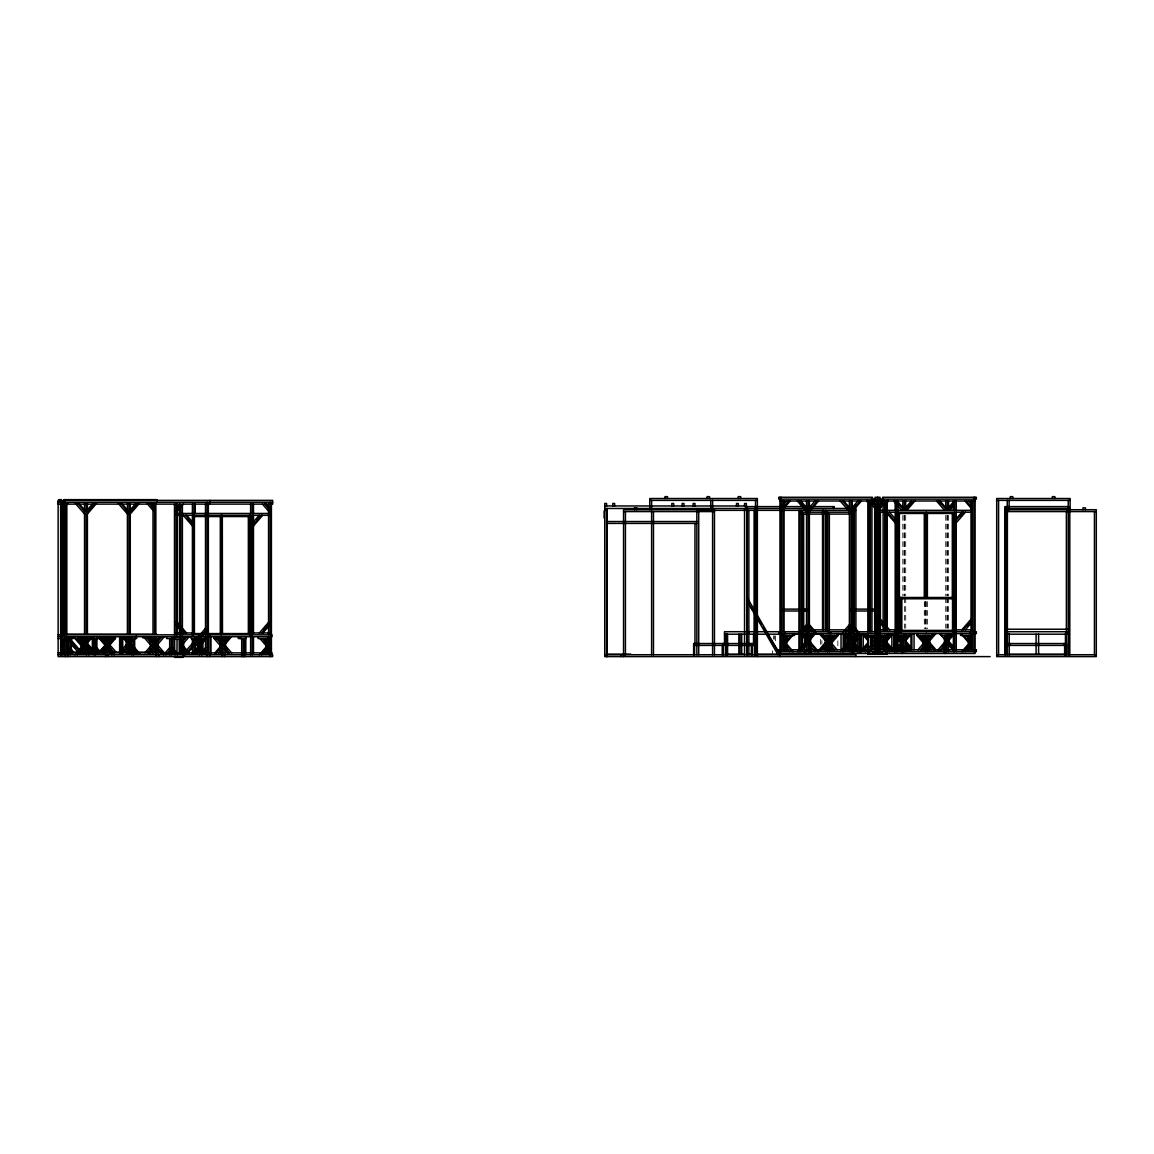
<?xml version="1.0" encoding="UTF-8"?>
<svg xmlns="http://www.w3.org/2000/svg" width="1154" height="1154" viewBox="0 0 1154 1154"><rect width="100%" height="100%" fill="white"/><g stroke="black" fill="none" stroke-linecap="round" stroke-linejoin="round"><path stroke-width="0.75" stroke-dasharray="5 3.75" d="M948.574 515.333L948.574 595.954M948.574 597.743L948.574 628.209M947.333 515.333L947.333 595.954M947.333 597.743L947.333 628.209M946.958 515.333L946.958 595.954M946.958 597.743L946.958 628.209M945.717 515.333L945.717 595.954M945.717 597.743L945.717 628.209M927.383 601.667L927.383 628.67M926.46 601.667L926.316 628.67M925.277 601.393L925.378 628.67M925.234 601.667L925.234 628.67M924.296 601.667L924.296 628.67M905.702 515.333L905.702 595.954M905.702 597.743L905.702 628.209M904.447 515.333L904.447 595.954M904.447 597.743L904.447 628.209M904.087 515.333L904.087 595.954M902.832 515.333L902.832 595.954M837.847 640.845L837.847 645.822M821.864 640.6L821.864 644.163M820.393 639.374L820.393 644.538M775.531 635.854L775.531 640.845M774.594 635.854L774.594 639.186M773.368 635.854L773.368 639.186M772.444 650.798L772.444 654.116"/><path stroke-width="1.5" d="M990.161 656.612L604.739 656.612L604.739 503.447L606.6 503.447L606.6 505.942M746.407 508.51L746.407 503.505L744.546 503.505L744.546 506M780.133 656.612L780.133 654.736L747.042 597.325L747.027 601.061L778.027 654.736M747.085 597.411L747.027 601.061L752.725 610.264M60.556 507.774L64.379 503.36M63.614 506.894L60.556 510.414L61.811 510.414L63.845 508.063M65.879 505.712L67.898 503.36M86.161 511.337L93.056 503.36M88.555 510.01L93.157 504.702M95.349 503.36L86.161 513.977L87.401 513.977L96.59 503.36M129.032 511.337L135.941 503.36M131.426 510.01L136.028 504.702M138.22 503.36L129.032 513.977L130.272 513.977L139.461 503.36M176.1 508.51L179.909 504.11M180.168 506.462L176.1 511.15L177.341 511.15L183.443 504.11M66.47 639.994L69.327 636.691M66.759 641.09L70.582 636.691M66.759 643.73L72.861 636.691M82.699 642.966L87.329 637.816M76.496 652.674L81.083 647.365M74.996 654.736L81.083 647.697M76.813 652.818L80.881 648.13M91.238 637.123L86.161 642.98L87.401 642.98L92.479 637.123M77.275 654.736L81.083 650.337M79.467 653.64L81.386 651.433M88.872 653.568L93.95 647.697M91.094 653.64L93.95 650.337M92.334 653.64L94.239 651.433M106.298 641.09L110.106 636.691M107.538 641.09L111.361 636.691M98.58 652.875L104.682 645.836L105.923 645.836L99.835 652.875M100.412 650.957L105.49 645.086M108.072 642.966L111.88 638.551M113.64 636.691L107.538 643.73L106.298 643.73M109.976 642.98L112.01 640.643M102.389 652.399L105.432 648.865M102.115 652.875L105.923 648.476L104.682 648.476M115.414 636.691L115.414 638.551L109.313 645.605L108.072 645.605L114.174 638.551L114.174 636.691M103.586 653.64L105.504 651.433M129.032 640.34L131.888 637.037M119.367 652.674L126.262 644.711M132.075 639.46L129.032 642.98L130.272 642.98L132.306 640.643M121.66 652.659L126.262 647.351M134.34 638.292L136.374 635.941M122.901 652.659L126.363 648.678M126.738 653.568L131.816 647.697M128.959 653.64L131.816 650.337M130.2 653.64L132.104 651.433M252.236 523.296L259.145 515.319M256.938 519.3L259.232 516.646M261.439 515.319L252.236 525.936L253.491 525.936L262.679 515.319M144.957 652.674L150.712 646.038M157.983 639.994L160.839 636.691M147.25 652.659L150.698 648.678M158.271 641.09L162.079 636.691M148.491 652.659L150.799 650.005M149.313 652.875L155.415 645.836L156.655 645.836L150.554 652.875M164.373 636.691L158.271 643.73L157.031 643.73M152.847 652.875L156.655 648.476L155.415 648.476M163.579 654.736L169.681 647.697M165.873 654.736L169.681 650.337M168.066 653.64L169.97 651.433M182.822 639.994L185.679 636.691M183.111 641.09L186.919 636.691M183.111 643.73L189.213 636.691M187.294 653.424L201.027 637.585M203.306 634.931L205.6 632.291M192.357 653.568L197.435 647.697M205.152 638.551L199.051 645.605L200.306 645.605L206.393 638.551M194.579 653.64L197.435 650.337M195.819 653.64L197.723 651.433M199.397 654.736L205.499 647.697M201.69 654.736L205.499 650.337M203.883 653.64L205.787 651.433M224.265 641.09L228.074 636.691M214.932 652.875L221.034 645.836L222.275 645.836L216.173 652.875M225.506 641.09L229.329 636.691M224.15 644.422L229.228 638.551M231.608 636.691L225.506 643.73L224.265 643.73M218.467 652.875L222.275 648.476L221.034 648.476M259.361 632.955L268.55 622.338L269.791 622.338L264.05 628.973M261.641 632.955L268.55 624.978L269.791 624.978L262.881 632.955M259.361 654.736L267.396 645.461M262.896 652.082L267.497 646.774M261.641 654.736L267.396 648.101M264.035 653.409L267.483 649.428M786.653 501.009L782.845 505.409L784.085 505.409M788.947 501.009L782.845 508.048L784.085 508.048L790.187 501.009M815.041 501.009L808.132 508.972L809.372 508.972M817.32 501.009L808.132 511.611L809.372 511.611L818.575 501.009M857.912 501.009L851.017 508.972L852.258 508.972L855.705 504.99M860.206 501.009L851.017 511.611L852.258 511.611L861.447 501.009M880.113 504.298L882.969 501.009M880.401 505.409L884.224 501.009M881.194 505.697L885.262 501.009M880.401 508.048L886.503 501.009M785.326 639.85L789.148 635.45M791.428 635.45L785.326 642.489L786.581 642.489L792.683 635.45M904.447 508.972L911.357 501.009M905.702 508.972L911.458 502.336M800.414 631.714L806.516 624.675L807.757 624.675M905.601 510.284L913.651 501.009M906.842 510.284L914.891 501.009M802.708 631.714L806.516 627.314L807.757 627.314M803.949 631.714L806.805 628.411M811.94 633.575L808.132 637.974L809.372 637.974M797.327 651.635L806.516 641.018L807.757 641.018L798.568 651.635M799.607 651.635L806.516 643.658L807.757 643.658L800.862 651.635M819.181 649.76L825.269 642.72L827.764 642.72L821.662 649.76M820.422 649.76L826.524 642.72L826.524 639.027M830.995 637.974L832.899 635.782M834.63 635.45L830.822 639.85L832.063 639.85L834.919 636.546M823.653 648.663L826.524 645.36M833.029 638.277L835.063 635.926M823.956 649.76L827.764 645.36M947.333 508.972L954.228 501.009M838.165 633.575L838.165 635.45L832.063 642.489L830.822 642.489L836.91 635.45L836.91 633.575M948.574 508.972L954.329 502.336M843.3 631.714L849.387 624.675M948.473 510.284L954.228 503.649M949.728 510.284L954.315 504.976M845.579 631.714L849.387 627.314M846.834 631.714L849.69 628.411M854.825 633.575L851.017 637.974L852.258 637.974M840.199 651.635L849.387 641.018M956.147 518.853L961.902 512.203M857.105 633.575L851.017 640.614L852.258 640.614L858.36 633.575M842.492 651.635L849.387 643.658M956.248 520.18L963.143 512.203M854.306 638.753L857.162 635.45M960.748 516.184L963.042 513.53M843.733 651.635L849.488 644.985M854.595 639.85L858.403 635.45M956.248 522.82L965.436 512.203M847.671 649.284L849.705 646.932M854.595 642.489L857.638 638.97M847.887 650.452L849.921 648.101M861.735 649.76L867.837 642.72M862.976 649.76L868.068 643.889M864.231 649.76L868.284 645.072M866.51 649.76L868.414 647.567M865.486 651.635L874.689 641.018L875.929 641.018M867.779 651.635L874.689 643.658L875.929 643.658M880.113 638.753L882.969 635.45M869.02 651.635L874.775 644.985M880.401 639.85L884.224 635.45M880.401 642.489L886.503 635.45M885.724 636.878L888.58 633.575M885.782 639.446L890.874 633.575M892.114 633.575L886.012 640.614L887.253 640.614L893.355 633.575M905.27 637.643L907.174 635.45M894.797 650.308L900.538 643.672M894.393 651.635L900.495 644.581L901.75 644.581L897.682 649.284M906.178 637.787L908.212 635.45M905.472 639.446L910.549 633.575M905.4 640.138L909.453 635.45L909.453 633.575M905.702 640.614L910.78 634.758M901.75 647.221L897.927 651.635L898.028 512.203M928.465 635.45L924.642 639.85L925.897 639.85L929.706 635.45M917.993 649.76L924.094 642.72M933.427 633.575L925.897 642.489L924.642 642.489M920.286 649.76L924.094 645.36M928.566 640.614L934.668 633.575M921.527 649.76L923.431 647.567M935.923 633.575L929.821 640.614L927.326 640.614M948.285 636.878L951.141 633.575M937.668 650.308L944.563 642.345M949.526 636.878L951.43 634.686M942.356 646.327L944.664 643.672M948.343 639.446L953.435 633.575M939.962 650.293L944.563 644.985M948.574 640.614L953.651 634.758M941.202 650.293L944.65 646.312M961.816 629.839L971.004 619.236L972.245 619.236L963.056 629.839M967.557 625.857L969.85 623.203M965.35 629.839L972.245 621.876L971.004 621.876M961.816 651.635L971.004 641.018L972.245 641.018L963.056 651.635M966.403 648.966L968.696 646.312M965.35 651.635L972.245 643.658L971.004 643.658M871.183 499.884L875.136 499.884L875.049 497.273L880.04 497.273L880.069 499.884M879.968 499.884L883.906 499.884M649.745 500.374L757.37 500.374M1070.119 500.374L996.667 500.374L996.667 498.514L1070.119 498.514L1070.119 509.722M779.974 501.009L975.116 501.009M60.729 501.5L64.884 501.5M871.183 501.745L866.986 501.745L866.986 499.884M58.133 502.25L272.647 502.25M58.133 504.11L272.647 504.11L272.647 500.374L63.181 500.374L63.181 502.25M174.485 504.861L176.98 504.861L176.98 634.83M971.004 505.409L972.245 505.409L968.437 501.009M604.739 505.942L746.407 506M745.325 506.606L781.301 506.606M784.893 506.606L810.8 506.606M813.685 506.606L834.183 506.606L834.183 508.467M875.929 508.048L874.689 508.048L868.587 501.009M604.739 508.467L804.251 508.467M811.377 508.467L847.613 508.467M854.667 508.467L855.907 508.467L855.907 629.781M1004.889 508.467L1069.801 508.467L1069.801 654.736M604.739 510.342L607.22 510.342M696.857 510.342L806.574 510.342M809.603 510.342L849.373 510.342M852.344 510.342L855.907 510.342M879.16 510.342L972.245 510.342M1004.889 510.342L1007.384 510.342M1069.801 510.342L1067.32 510.342L1067.32 508.467M269.791 511.15L268.55 511.15L262.448 504.11M623.549 511.583L714.47 511.583M1005.394 511.583L1096.3 511.583M801.395 512.203L853.441 512.203L853.441 628.064M879.16 512.203L972.245 512.203M176.1 513.458L269.791 513.458M898.302 513.458L954.329 513.458M801.395 514.078L853.441 514.078M176.1 515.319L269.791 515.319M193.353 516.559L205.614 516.559M209.119 516.559L250.375 516.559M606.499 521.536L696.857 521.536M885.969 512.203L895.172 522.82L896.413 522.82L887.224 512.203M606.499 523.411L696.857 523.411M899.37 597.483L954.589 597.483L954.589 631.714L898.028 631.714M900.885 598.782L953.449 598.782M782.845 609.124L807.757 609.124M851.017 609.124L875.929 609.124M782.845 611L807.757 611M851.017 611L875.929 611M809.372 627.314L808.132 627.314L811.94 631.714M852.258 627.314L851.017 627.314L854.825 631.714M1007.283 629.218L1067.421 629.218M879.16 629.839L896.413 629.839M956.248 629.839L972.245 629.839M900.885 630.401L953.449 630.401M898.302 630.459L899.37 630.459M953.247 630.459L954.329 630.459M896.413 631.714L724.496 631.714L724.496 644.538M956.06 631.714L976.356 631.714L976.356 633.575L778.734 633.575L778.734 631.714M1007.283 631.714L1067.421 631.714M176.1 632.955L193.656 632.955M252.236 632.955L269.791 632.955M193.353 633.575L205.614 633.575M209.119 633.575L250.375 633.575M156.511 634.08L65.23 634.08L65.23 504.11M724.496 634.195L745.643 634.195M749.033 634.195L781.128 634.195M792.711 634.195L799.866 634.195M804.381 634.195L807.959 634.195M812.387 634.195L821.331 634.195M836.578 634.195L845.521 634.195M1007.384 634.195L1067.32 634.195M58.133 634.83L272.055 634.83L272.055 636.691L58.133 636.691M782.47 635.45L794.5 635.45L794.5 633.575M838.165 635.45L823.105 635.45L823.105 633.575M847.252 635.45L845.637 635.45L845.637 649.832M860.696 635.45L849.128 635.45L849.128 633.575M877.545 635.45L866.769 635.45L866.769 633.575M879.132 635.45L888.32 635.45L888.32 633.575M894.393 633.575L894.393 635.45L909.453 635.45M916.925 633.575L916.925 635.45L931.985 635.45L931.985 633.575M971.379 635.45L960.59 635.45L960.59 633.575M174.485 637.441L183.63 637.441L183.63 639.302L174.485 639.302M77.52 637.816L80.982 637.816M83.146 637.816L90.863 637.816L83.953 645.605L82.699 645.605L88.8 638.551L88.8 636.691M100.917 637.816L98.638 637.816L104.725 644.855L105.98 644.855M122.786 637.816L130.546 637.816M142.591 637.816L152.14 637.816M58.133 638.551L73.279 638.551L73.279 636.691M74.996 636.691L74.996 638.551L90.041 638.551L90.041 636.691M101.509 638.551L115.414 638.551M152.241 638.551L158.877 638.551L158.877 636.691M174.427 638.551L166.551 638.551L166.551 636.691M185.26 638.551L184.02 638.551L184.02 636.691M191.333 636.691L191.333 638.551L207.114 638.551M214.168 636.691L214.168 638.551L226.992 638.551L226.992 636.691M270.166 638.551L258.135 638.551L258.135 636.691M875.929 639.85L874.689 639.85L870.866 635.45M923.027 639.85L924.267 639.85L920.459 635.45M807.757 640.614L806.516 640.614L800.414 633.575M827.764 640.614L825.269 640.614L819.181 633.575M830.447 642.489L829.192 642.489L821.662 633.575M200.306 642.966L199.051 642.966L202.873 638.551L202.945 651.144M754.456 643.543L693.626 643.543L693.626 654.736M784.085 643.658L782.845 643.658L789.74 651.635M809.372 643.658L808.132 643.658L815.041 651.635M852.258 643.658L851.017 643.658L857.912 651.635M1007.384 643.543L1066.512 643.543L1066.512 654.736M83.521 644.855L84.761 644.855M221.51 645.605L220.27 645.605L214.168 638.551M693.626 645.403L754.456 645.403M1007.384 645.403L1066.512 645.403M106.298 645.836L107.538 645.836L113.64 652.875M157.031 645.836L158.271 645.836L164.373 652.875M108.072 647.697L109.313 647.697L114.39 653.568M157.031 648.476L158.271 648.476L162.079 652.875M873.376 648.519L875.453 648.519M879.636 648.519L881.714 648.519M788.37 649.76L778.734 649.76L778.734 651.635L976.356 651.635L976.356 649.76L904.577 649.76M790.706 649.76L850.657 649.76M853.354 649.76L857.509 649.76M859.571 649.76L901.75 649.76L901.75 635.45M172.537 650.337L171.297 650.337L175.105 654.736M200.306 650.337L199.051 650.337L200.955 652.544M65.951 652.125L78.443 652.125M86.838 652.125L92.19 652.125M111.851 652.125L128.469 652.125M137.398 652.125L156.511 652.125M872.669 652.371L875.915 652.371M879.175 652.371L882.435 652.371M58.133 652.875L272.055 652.875L272.055 654.736M606.586 654.116L630.791 654.116M725.419 654.116L744.748 654.116M748.124 654.116L751.773 654.116M755.682 654.116L850.354 654.116M1009.245 654.116L1065.445 654.116M58.133 654.736L272.647 654.736L272.647 656.612L58.133 656.612L58.133 500.374L60.628 500.374L60.628 636.691M604.739 654.736L855.907 654.736L855.907 656.612M996.71 654.736L1096.3 654.736M174.485 657.362L183.01 657.362M966.143 501.009L972.245 508.048L971.004 508.048L964.903 501.009M940.048 501.009L946.958 508.972L945.717 508.972L938.808 501.009M937.769 501.009L940.063 503.649M936.529 501.009L944.563 510.284M897.177 501.009L902.933 507.645M897.076 502.336L902.832 508.972M893.643 501.009L901.692 510.284M889.503 512.203L896.413 520.18M872.121 501.009L874.977 504.298M870.866 501.009L874.689 505.409M869.827 501.009L872.886 504.529M965.941 635.45L969.764 639.85M963.662 635.45L969.764 642.489L968.509 642.489L962.422 635.45M843.733 501.009L849.488 507.645M842.492 501.009L849.387 508.972M840.199 501.009L849.387 511.611M948.574 641.018L954.315 647.654M948.473 642.345L954.228 648.981M950.882 646.312L953.175 648.966M939.616 633.575L944.693 639.446M948.487 644.985L953.089 650.293M935.923 649.76L929.821 642.72L927.326 642.72L933.427 649.76M934.668 649.76L928.566 642.72L928.566 639.027M922.19 635.782L924.094 637.974M928.566 645.36L930.485 647.567M920.026 635.926L922.06 638.277M920.171 636.546L922.075 638.753M927.326 645.36L931.134 649.76M800.862 501.009L807.757 508.972L806.516 508.972L799.607 501.009M916.925 635.45L923.027 642.489L924.267 642.489L918.18 635.45L918.18 633.575M798.568 501.009L807.757 511.611L806.516 511.611L797.327 501.009M905.702 641.018L911.444 647.654M905.601 642.345L911.343 648.981M907.996 646.312L910.304 648.966M897.927 635.45L901.75 639.85M905.601 644.985L910.203 650.293M897.682 637.787L901.75 642.489L900.495 642.489L894.393 635.45M905.4 646.932L908.443 650.452M880.401 619.236L889.604 629.839M905.169 648.101L907.203 650.452M880.401 621.876L887.311 629.839M880.314 623.203L886.07 629.839M893.355 649.76L887.253 642.72L886.012 642.72L892.114 649.76M885.782 643.889L890.874 649.76M886.964 646.456L888.869 648.663M885.724 646.456L888.58 649.76M880.401 641.018L889.604 651.635M880.401 643.658L887.311 651.635M872.121 635.45L874.977 638.753M880.314 644.985L886.07 651.635M868.587 635.45L874.689 642.489M864.231 633.575L868.284 638.277M862.976 633.575L868.068 639.446M861.735 633.575L867.837 640.614M858.36 631.714L852.258 624.675L851.017 624.675L857.105 631.714M846.834 633.575L849.69 636.878M861.447 651.635L852.258 641.018L851.017 641.018L860.206 651.635M845.579 633.575L849.387 637.974M854.595 644.581L856.629 646.932M844.54 633.575L848.608 638.277M854.551 646.312L856.859 648.966M843.3 633.575L849.387 640.614M854.306 648.332L856.21 650.524M826.639 635.45L830.447 639.85L829.192 639.85L825.384 635.45M830.995 642.72L837.097 649.76M830.995 645.36L834.804 649.76M820.422 633.575L826.524 640.614M831.659 647.567L833.563 649.76M803.949 633.575L806.805 636.878M818.575 651.635L809.372 641.018L808.132 641.018L817.32 651.635M802.708 633.575L806.516 637.974M801.655 633.575L804.713 637.095M793.274 651.635L784.085 641.018L782.845 641.018L792.033 651.635M265.983 504.11L269.791 508.51M264.728 504.11L268.55 508.51M186.746 515.319L193.656 523.296L192.401 523.296L185.505 515.319M187.914 519.3L193.656 525.936L192.401 525.936L183.212 515.319M150.438 503.36L154.247 507.774L153.006 507.774L149.198 503.36M151.203 506.894L154.247 510.414L153.006 510.414L146.904 503.36M263.487 638.551L267.295 642.966L266.055 642.966L262.246 638.551M264.252 642.086L267.295 645.605L266.055 645.605L259.953 638.551M121.761 503.36L127.503 510.01M120.506 503.36L127.416 511.337M125.209 509.996L127.517 512.65M118.227 503.36L127.416 513.977M218.467 636.691L222.275 641.09M231.608 652.875L225.506 645.836L224.265 645.836L227.324 649.356M216.173 636.691L222.275 643.73L221.034 643.73L214.932 636.691M229.329 652.875L225.506 648.476L224.265 648.476L228.074 652.875M78.876 503.36L84.631 510.01M77.635 503.36L84.53 511.337M193.627 638.551L197.435 642.966M192.588 638.551L194.622 640.903M75.342 503.36L84.53 513.977M205.383 653.568L200.306 647.697L199.051 647.697L202.109 651.217M186.544 632.955L177.341 622.338L176.1 622.338L185.289 632.955M191.333 638.551L197.435 645.605M176.1 624.978L183.01 632.955M183.111 645.836L189.213 652.875M182.88 647.005L185.938 650.524M183.111 648.476L185.967 651.779M182.822 649.572L185.679 652.875M183.097 650.755L185.39 653.409M177.629 653.568L172.537 647.697L171.297 647.697L177.399 654.736M152.847 636.691L156.655 641.09M150.554 636.691L156.655 643.73L155.415 643.73L149.313 636.691M161.098 650.524L163.132 652.875M147.943 637.816L150.813 641.105M157.983 649.572L160.839 652.875M146.702 637.816L150.51 642.215M144.423 637.816L150.51 644.855M134.672 647.697L139.764 653.568M132.58 646.038L130.272 643.384L129.032 643.384L132.479 647.365M124.56 637.037L126.464 639.244M134.455 648.865L138.509 653.568M124.589 638.292L126.623 640.643M122.338 637.123L126.392 641.812M134.383 651.433L136.287 653.64M129.032 646.024L131.34 648.678M103.874 637.037L105.779 639.244M109.976 645.086L116.078 652.125M102.115 636.691L105.923 641.09M109.976 647.726L113.784 652.125M100.412 637.123L104.48 641.812M99.835 636.691L105.923 643.73L104.682 643.73L98.58 636.691L98.71 638.551L90.82 638.551L90.82 636.691M100.355 638.551L105.432 644.422M111.116 651.217L114.174 654.736M111.361 652.875L107.538 648.476L106.298 648.476L110.106 652.875M108.072 650.337L111.88 654.736M96.806 647.697L100.874 652.399M96.575 648.865L99.633 652.399M96.518 651.433L98.422 653.64M93.142 650.019L87.401 643.384L86.161 643.384L91.902 650.019M79.453 637.123L81.487 639.46M88.555 647.351L92.003 651.332M79.337 637.816L81.242 640.008M86.161 646.024L91.902 652.659M78.083 637.816L80.939 641.105M78.515 638.551L81.386 641.855M89.839 652.818L84.761 646.947L83.521 646.947L88.598 652.818M77.275 638.551L81.083 642.966M77.246 639.734L80.304 643.254M89.031 653.568L83.953 647.697L82.699 647.697L88.8 654.736M74.996 638.551L81.083 645.605M82.699 650.337L86.521 654.736M61.003 628.339L66.716 634.931M71.288 640.225L80.434 650.784M60.888 629.651L64.321 633.618M71.187 641.537L79.193 650.784M72.428 644.177L75.861 648.144M60.902 632.291L63.181 634.931L63.181 504.11M71.187 644.177L78.054 652.097M70.625 648.606L73.668 652.125M66.759 645.836L72.861 652.875M67.552 648.173L71.62 652.875M66.759 648.476L70.582 652.875M66.47 649.572L69.327 652.875M754.615 613.337L756.505 616.395M758.409 619.467L761.251 624.069M763.14 627.141L780.191 654.736M1094.439 511.583L1094.439 654.736M1085.467 509.722L1085.467 507.847L1082.986 507.847L1082.986 509.722M1069.181 508.467L1069.181 506.606L1004.889 506.606L1004.889 654.736M1069.181 612.529L1069.181 654.736M1068.243 500.374L1068.243 509.722M1068.258 511.583L1068.258 654.736M1066.383 511.583L1066.383 654.736M1065.445 633.488L1065.445 654.881M1064.637 645.403L1064.637 654.736M1064.017 643.543L1064.017 645.403M1054.871 498.514L1054.871 496.638L1052.376 496.638L1052.376 498.514M1038.6 634.195L1038.6 654.116M1036.104 634.195L1036.104 654.116M1012.794 498.514L1012.794 496.638L1010.298 496.638L1010.298 498.514M1009.865 643.543L1009.865 645.403M1009.245 633.488L1009.245 654.881M1009.115 500.374L1009.115 509.722M1007.384 508.467L1007.384 654.736M1007.254 500.374L1007.254 509.722M1007.254 511.583L1007.254 654.736M1005.509 654.736L1005.394 509.722L1096.3 509.722L1096.3 656.612L996.71 656.612L996.71 500.374M998.585 500.374L998.585 654.736M975.707 649.76L975.707 651.635M975.116 497.273L975.116 653.496L779.974 653.496L779.974 497.273M973.861 497.273L973.861 499.134M973.861 501.009L973.861 651.635M972.245 501.009L972.245 631.714M972.245 633.575L972.245 649.76M971.004 501.009L971.004 631.714M971.004 633.575L971.004 649.76M970.125 631.714L970.125 633.575M969.764 635.45L969.764 649.76M968.509 635.45L968.509 649.76M961.845 633.575L961.845 635.45M956.248 501.009L956.248 510.342M956.248 512.203L956.248 651.635M954.632 501.009L954.632 510.342M954.632 512.203L954.632 651.635M954.329 512.203L954.329 631.714M953.449 597.483L953.449 631.714M953.377 501.009L953.377 510.342M953.247 513.458L953.247 598.06M953.377 633.748L953.377 651.635M952.526 597.483L952.526 631.714M952.31 513.458L952.31 598.06M948.848 633.575L948.848 635.45L941.39 635.45L941.39 633.575M948.574 501.009L948.574 508.164M948.4 633.575L948.574 651.635M947.333 501.009L947.333 509.967M946.958 635.45L946.958 651.635M946.684 633.575L946.684 635.45M945.717 501.009L945.717 509.967M945.717 635.45L945.717 653.496M944.462 635.45L944.462 653.496M929.821 639.027L929.821 649.76M928.566 646.182L928.566 649.76M927.701 649.76L927.701 651.635M927.383 513.458L927.383 598.06M927.326 635.45L927.326 649.76M926.316 512.203L926.316 598.06M926.316 630.459L926.316 631.714M925.897 635.45L925.897 649.76M925.71 635.45L925.71 639.027M925.71 642.605L925.551 651.635M925.234 513.458L925.234 598.06M924.296 513.458L924.296 598.06M924.267 635.45L924.267 649.76M923.027 635.45L923.027 649.76M914.055 633.575L914.055 649.76M911.891 633.575L911.891 649.76M910.968 633.575L910.968 649.76M905.962 633.575L905.962 635.45M905.702 501.009L905.702 508.164M905.702 635.45L905.702 651.635M904.447 501.009L904.447 509.967M904.087 635.45L904.087 651.635M903.813 633.575L903.813 635.45M902.832 501.009L902.832 509.967M902.832 635.45L902.832 653.496M901.822 597.483L901.822 631.714M901.591 635.45L901.591 653.496M900.885 597.483L900.885 631.714M900.683 597.483L900.683 631.714M900.495 635.45L900.495 649.76M899.745 597.483L899.745 631.714M899.37 513.458L899.37 631.714M898.447 513.458L898.447 598.06M898.504 633.575L898.504 635.45M898.302 512.203L898.302 631.714M898.028 501.009L898.028 510.342M896.413 501.009L896.413 510.342M896.413 512.203L896.413 651.635M895.648 633.575L895.648 635.45M895.172 501.009L895.172 510.342M895.172 512.203L895.172 519.358M895.172 522.935L895.172 651.635M893.744 633.575L893.744 649.76M891.869 633.575L891.869 649.76M888.118 499.884L888.118 501.745L881.757 501.745L881.757 499.884M887.325 652.371L887.325 654.246L867.779 654.246L867.779 652.371M887.253 501.745L887.253 628.151M887.253 639.59L887.253 649.76M886.719 635.378L886.719 649.76M886.012 501.745L886.012 629.925M886.012 639.59L886.012 642.98M886.012 646.37L886.012 649.76M886.084 652.371L886.084 654.246M885.782 635.378L885.782 649.76M884.757 501.745L884.757 629.925M884.57 635.378L884.57 647.957M883.632 637.181L883.632 649.76M883.185 499.134L883.185 499.884M883.142 503.533L883.142 629.925M883.156 639.59L883.156 649.76M882.579 499.884L882.608 497.273L976.356 497.273L976.356 499.134L778.734 499.134L778.734 497.273L872.482 497.273L872.511 499.884M880.401 501.009L880.401 631.714M880.401 633.575L880.401 649.76M880.113 649.76L880.113 651.635L880.04 645.36M880.04 507.096L880.04 621.025M880.04 624.588L880.04 629.925M880.04 631.714L880.04 633.575M880.04 635.046L880.04 639.59M878.785 501.009L878.785 631.714M878.785 633.575L878.785 649.76M878.8 652.371L878.8 654.246M877.545 497.273L877.545 654.246M876.304 501.009L876.304 631.714M876.304 633.575L876.304 649.76M876.304 652.371L876.304 654.246M875.049 507.096L875.049 633.575M875.049 635.046L875.049 639.59M875.049 645.36L875.049 651.635L874.977 649.76M874.689 501.009L874.689 631.714M874.689 633.575L874.689 649.76M873.347 499.884L873.347 501.745M871.905 499.134L871.905 499.884M871.948 503.533L871.948 631.714M871.934 636.186L871.934 649.76M871.458 637.181L871.458 649.76M870.534 637.181L870.534 647.957M870.332 501.745L870.332 631.714M869.077 501.745L869.077 631.714M869.02 652.371L869.02 654.246M868.371 635.378L868.371 649.76M867.837 501.745L867.837 631.714M867.837 639.59L867.837 644.668M863.221 633.575L863.221 649.76M861.36 633.575L861.36 649.76M860.696 633.575L860.696 651.635M859.441 633.575L859.441 651.635M858.461 631.714L858.461 633.575M857.826 635.45L857.826 651.635M857.206 631.714L857.206 633.575M855.907 638.696L855.907 647.61M854.595 637.239L854.595 649.76M854.292 510.342L854.292 631.57M853.441 631.714L853.441 629.839L803.732 629.839L803.646 514.078M853.498 637.08L853.498 653.496M852.258 501.009L852.258 631.786M852.258 635.45L852.258 653.496M851.277 633.575L851.277 635.45M851.017 501.009L851.017 633.575M851.017 635.45L851.017 651.635M849.387 501.009L849.387 633.575M849.387 635.45L849.387 651.635M848.493 637.239L848.493 642.634M848.493 646.24L848.493 649.832M847.252 637.239L847.252 649.832M844.122 633.575L844.122 647.957M843.199 631.714L843.199 649.76M841.035 633.575L841.035 649.76M833.462 506.606L833.462 508.467M832.063 635.45L832.063 649.76M831.082 631.714L831.082 633.575M830.822 635.45L830.822 649.76M829.351 514.078L829.351 629.839M829.38 635.45L829.38 639.027M829.38 642.605L829.538 651.635M829.192 635.45L829.192 649.76M828.933 631.714L828.933 633.575M827.735 512.203L827.735 631.714M827.764 635.45L827.764 649.76M827.389 649.76L827.389 651.635M826.524 646.182L826.524 649.76M826.12 514.078L826.12 629.839M825.629 510.342L825.629 629.781M825.499 514.078L825.499 629.839M825.269 639.027L825.269 649.76M823.48 510.342L823.48 629.781M822.542 510.342L822.542 629.781M810.627 653.496L810.627 635.45L806.242 635.45L806.242 633.575M809.372 501.009L809.372 631.786M809.372 635.45L809.372 653.496M808.406 633.575L808.406 635.45M808.132 501.009L808.132 633.575M808.132 635.45L808.132 651.635M806.516 501.009L806.516 651.635M804.569 634.195L804.569 644.163M804.569 647.481L804.569 654.116M803.011 514.078L803.011 628.064M802.405 635.854L802.405 645.822M802.016 512.203L802.016 629.839M801.799 510.342L801.799 629.781M801.799 633.344L801.799 647.61M800.313 631.714L800.313 633.575M800.184 510.342L800.184 649.399M798.929 510.342L798.929 649.399M793.245 633.575L793.245 635.45M786.581 635.45L786.581 649.76M785.326 635.45L785.326 649.76M784.965 631.714L784.965 633.575M784.085 501.009L784.085 631.714M784.085 633.575L784.085 649.76M783.71 635.45L783.71 649.76M782.845 501.009L782.845 631.714M782.845 633.575L782.845 649.76M781.229 497.273L781.229 499.134M781.229 501.009L781.229 651.635M779.383 649.76L779.383 651.635M757.37 656.612L757.37 498.514L649.745 498.514L649.745 509.722M756.62 634.195L756.62 654.881M756.072 634.195L755.985 510.342M755.509 500.374L755.509 654.736M754.456 631.714L754.456 654.881M754.11 510.342L754.11 631.57M753.533 634.195L753.533 644.538M752.307 643.543L752.307 654.736M751.369 645.403L751.369 654.736M751.066 643.543L751.066 645.403M748.874 510.342L748.874 654.736M747.258 508.467L747.258 654.736M747.027 508.467L747.027 654.736M744.546 508.467L744.546 654.736M741.719 634.195L741.719 654.116M740.695 498.514L740.695 496.638L738.214 496.638L738.214 498.514M740.103 634.195L740.103 654.116M738.849 634.195L738.849 654.116M738.372 506L738.372 503.505L736.497 503.505L736.497 506M727.583 634.195L727.583 654.881M727.049 633.488L727.049 654.823M725.837 645.403L725.837 654.736M725.419 634.195L725.419 654.881M723.197 643.543L723.197 654.736M722.736 643.543L722.736 654.736M722.26 645.403L722.26 654.736M714.47 654.736L714.47 509.722L623.549 509.722L623.549 656.612M712.595 500.374L712.595 509.722M712.595 511.583L712.595 654.736M710.734 500.374L710.734 509.722M709.551 498.514L709.551 496.638L707.07 496.638L707.07 498.514M698.718 510.342L698.718 654.736M697.03 643.543L697.03 645.403M696.857 508.467L696.857 654.736M694.996 505.986L694.996 503.49L693.121 503.49L693.121 505.986M694.982 523.411L694.982 643.946M694.564 645.403L694.564 654.736M683.99 505.971L683.99 503.49L682.115 503.49L682.115 505.971M673.676 505.986L673.676 503.49L671.816 503.49L671.816 505.986M667.474 498.514L667.474 496.638L664.992 496.638L664.992 498.514M653.467 511.583L653.467 654.736M651.606 500.374L651.606 509.722M651.606 511.583L651.606 654.736M636.878 509.722L636.878 507.847L634.383 507.847L634.383 509.722M625.425 511.583L625.425 654.736M621.068 654.736L621.068 656.612M614.635 505.942L614.635 503.447L612.774 503.447L612.774 505.942M607.22 508.467L607.22 656.612M606.6 510.962L606.586 656.612M604.105 510.962L604.105 518.002M271.406 504.11L271.406 634.83M271.406 636.691L271.406 652.875M270.166 502.25L270.166 634.83M270.166 636.691L270.166 652.875M270.166 654.736L270.166 656.612M268.925 638.551L268.925 652.875M268.55 504.11L268.55 634.83M268.55 636.691L268.55 652.875M267.67 636.691L267.67 652.875M266.055 638.551L266.055 652.875M253.491 504.11L253.491 513.458M253.491 515.319L253.491 633.286M253.491 636.864L253.491 652.948M252.236 504.11L252.236 513.458M252.236 515.319L252.236 654.736M250.62 504.11L250.62 513.458M250.62 515.319L250.62 654.736M250.375 515.319L250.375 634.83M249.351 515.319L249.437 634.83M248.355 516.559L248.355 633.575M246.09 636.691L246.09 638.551L238.33 638.551L238.33 636.691M245.816 638.551L245.816 652.948M244.576 638.551L244.576 656.612M243.321 638.551L243.321 656.612M241.705 638.551L241.705 656.612M240.479 636.691L240.479 638.551M225.506 638.551L225.506 652.875M224.496 636.691L224.496 638.551M224.496 654.736L224.496 656.612M223.89 638.551L223.89 652.875M222.318 515.319L222.477 633.575M222.275 638.551L222.275 652.875M222.015 636.691L222.015 638.551M221.885 642.966L221.885 652.875M222.015 654.736L222.015 656.612M221.395 515.319L221.395 634.83M221.294 515.319L221.294 634.83M221.034 643.932L221.034 652.875M220.313 516.559L220.313 633.575M220.27 638.551L220.27 652.875M210.994 636.691L210.994 652.875M210.057 636.691L210.057 652.875M209.956 500.374L209.956 502.25M209.61 502.25L209.61 504.11M209.61 634.83L209.61 636.691M209.61 652.875L209.61 656.612M208.355 504.11L208.355 634.83M208.355 636.691L208.355 652.875M207.114 502.25L207.114 634.83M207.114 636.691L207.114 652.875M207.114 654.736L207.114 656.612M205.499 504.11L205.499 634.83M205.499 636.691L205.499 652.875M204.619 636.691L204.619 638.551M201.69 638.551L201.69 651.144M200.479 636.691L200.45 648.404M200.306 638.551L200.306 652.875M199.051 638.551L199.051 652.875M197.435 640.34L197.435 652.875M195.271 504.11L195.271 513.458M195.271 636.864L195.271 640.441M195.271 644.019L195.271 651.159M194.42 516.559L194.42 633.575M194.276 515.319L194.276 516.559M194.031 504.11L194.031 513.458M194.031 640.441L194.031 652.948M193.353 515.319L193.353 634.83M192.401 504.11L192.401 513.458M192.401 515.319L192.401 635.075M192.401 638.652L192.401 652.948M183.659 642.086L183.659 647.481M183.111 639.302L183.111 652.875M182.39 634.83L182.39 504.861L179.534 504.861L179.534 634.83M181.495 639.302L181.495 652.875M181.149 637.441L181.149 639.302M180.774 504.861L180.774 634.83M180.255 639.302L180.255 652.875M180.139 639.302L180.139 652.875M179.202 639.302L179.202 652.875M177.341 504.11L177.341 633.027M177.052 639.302L176.98 652.875M176.1 504.11L176.1 634.83M174.485 504.11L174.485 634.83M174.485 636.691L174.485 651.173M174.427 636.691L174.442 649.298M173.187 636.691L173.187 638.551M172.537 638.551L172.537 652.948M171.946 636.691L171.946 638.551M171.297 638.551L171.297 654.736M169.681 638.551L169.681 654.736M158.877 654.736L158.877 656.612M158.271 638.551L158.271 652.875M157.117 501.5L157.117 499.639L63.989 499.639L63.989 501.5M156.655 638.551L156.655 652.875M156.381 636.691L156.381 638.551M156.381 654.736L156.381 656.612M155.862 503.36L155.862 634.08M155.862 643.139L155.862 652.125M155.415 643.932L155.415 652.875M154.622 503.36L154.622 634.08M154.622 637.744L154.622 652.125M153.381 639.604L153.381 648.548M153.006 503.36L153.006 634.08M153.006 641.336L153.006 648.534M152.14 639.604L152.14 650.337M150.51 637.816L150.51 652.125M136.561 636.691L136.619 638.551L128.685 638.551L128.685 636.691M135.364 636.691L135.364 638.551M134.672 638.551L134.73 652.948M133.489 638.551L133.489 654.736M131.816 638.551L131.873 654.736M130.272 503.36L130.272 634.152M130.272 637.816L130.272 650.394M129.984 636.691L129.984 638.551M129.032 503.36L129.032 634.152M129.032 637.816L129.032 652.198M127.791 637.816L127.791 652.573M127.416 503.36L127.416 634.152M126.175 637.816L126.175 652.573M122.713 636.691L122.713 652.875M121.776 636.691L121.776 652.875M120.55 636.691L120.55 652.875M119.627 636.691L119.627 652.875M109.976 644.971L109.976 648.548M109.313 643.932L109.313 652.875M108.144 636.691L108.144 638.551M108.144 654.736L108.144 656.612M108.072 638.551L108.072 647.509M107.538 638.551L107.538 652.875M105.923 638.551L105.923 652.875M105.663 636.691L105.663 638.551M105.49 643.182L105.49 646.759M105.663 654.736L105.663 656.612M104.725 643.182L104.682 652.875M97.47 636.691L97.47 638.551M96.979 636.691L96.835 652.948M95.58 638.551L95.58 654.736M93.95 638.551L93.964 654.736M93.892 636.691L93.892 652.875M92.363 637.744L92.363 650.322M92.089 636.691L92.089 638.551M87.401 503.36L87.401 634.152M87.401 641.408L87.401 652.198M86.161 503.36L86.161 634.152M86.161 637.816L86.161 650.943M84.906 637.816L84.906 649.298M84.761 637.816L84.761 641.393M84.761 644.971L84.761 648.548M84.53 503.36L84.53 634.152M83.953 638.551L83.953 652.875M82.699 638.551L82.699 652.875M81.083 638.551L81.083 652.875M72.038 636.691L72.038 638.551M71.404 638.551L71.404 652.948M70.149 638.551L70.149 654.736M68.533 638.551L68.533 654.736M67.913 654.736L67.913 656.612M67.581 641.956L67.581 647.033M67.278 636.691L67.278 638.551M66.845 504.11L66.845 634.08M66.759 652.875L66.658 636.691M66.038 504.11L66.038 634.83M65.417 654.736L65.417 656.612M65.23 499.639L65.23 501.5M65.143 638.551L65.143 652.875M64.797 636.691L64.797 638.551M64.422 500.374L64.422 502.25M64.422 504.11L64.422 634.83M63.989 504.11L63.989 630.517M62.806 634.83L62.806 636.691M62.85 638.551L62.85 654.736M61.811 503.36L61.811 630.488M61.551 634.83L61.551 636.691M61.638 638.551L61.551 654.736M61.436 501.5L61.436 499.639L58.941 499.639L58.941 501.5M61.436 504.11L61.436 628.728M61.003 504.11L61.003 629.449M60.7 638.551L60.628 654.736M57.7 501.5L57.7 503.36M205.499 628.339L205.499 630.978L184.914 654.736L182.62 654.736L205.499 628.339M814.234 633.575L808.132 640.614L809.372 640.614L815.474 633.575L815.575 631.714L809.372 624.675L808.132 624.675L814.234 631.714L814.335 633.575M63.903 652.875L63.903 638.551L63.787 652.875"/></g></svg>
